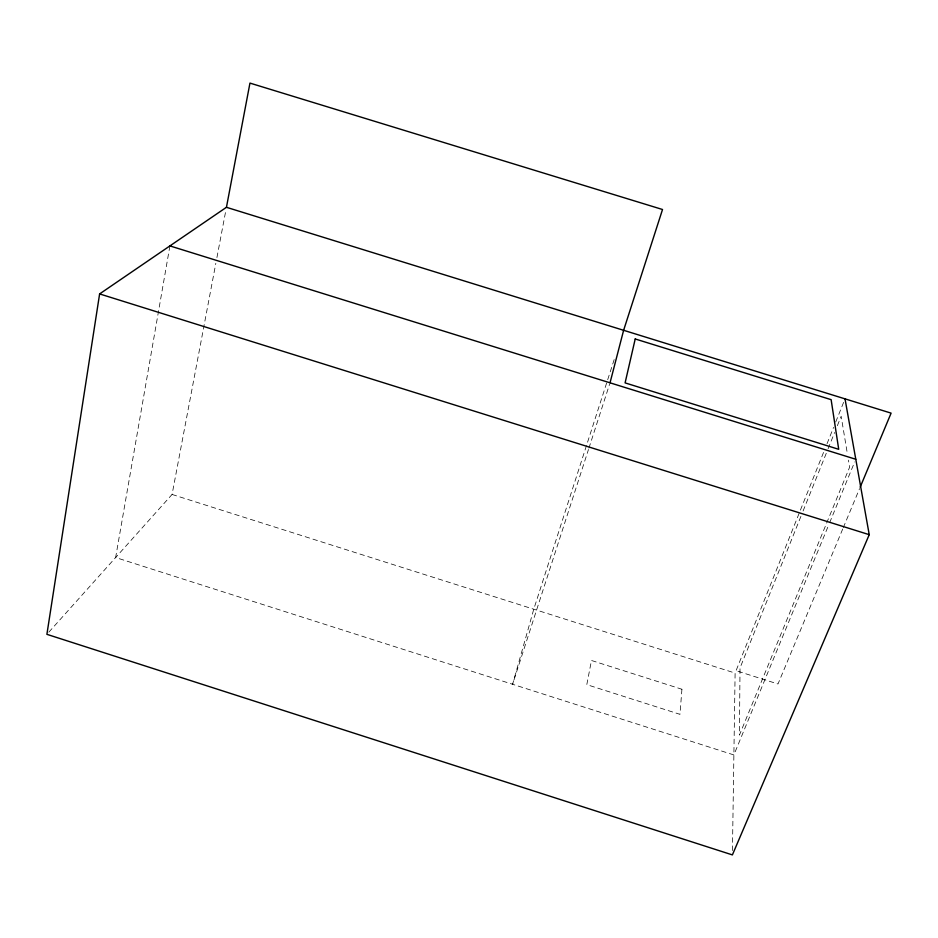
<?xml version="1.0" encoding="UTF-8"?>
<svg xmlns="http://www.w3.org/2000/svg" width="938" height="938" viewBox="0 0 938 938"><rect width="100%" height="100%" fill="white"/><g stroke="black" fill="none" stroke-linecap="round" stroke-linejoin="round"><path stroke-width="0.7" stroke-dasharray="4.69 3.52" d="M732.449 850.555L735.111 673.074L823.787 451.799M169.907 245.908L115.632 557.524L733.879 754.938L829.063 524.072M48.835 632.165L172.076 494.455L215.834 263.297M216.924 257.551L225.894 210.171M614.179 359.582L533.769 609.196L512.594 684.271L588.478 449.501M588.923 448.118L609.583 384.205M827.035 443.709L833.577 427.365M835.746 421.959L843.919 401.57M800.911 516.392L740.023 667.962L739.414 735.111L849.617 467.218L848.433 460.136M803.092 510.987L827.562 450.088M828.102 448.727L834.621 432.488M837.341 425.723L841.152 416.261L847.495 454.473M829.626 522.724L854.67 461.965M842.711 529.02L778.001 683.99L736.06 670.693M843.274 527.672L859.583 488.592M172.076 494.455L735.111 673.074M681.926 689.254L679.968 714.334L586.801 684.646L591.468 660.481L681.926 689.254"/><path stroke-width="1.41" d="M610.028 382.821L623.618 330.293L662.521 209.502L249.954 83.095L226.445 207.298L99.616 293.922L46.9 634.334L732.39 854.905L869.233 534.672L845.009 398.849M860.146 487.244L891.1 413.13L226.445 207.298M169.907 245.908L855.784 459.268M99.616 293.922L869.233 534.672M635.214 338.97L625.095 382.892L838.713 449.314L831.127 399.658L635.214 338.97"/></g></svg>
